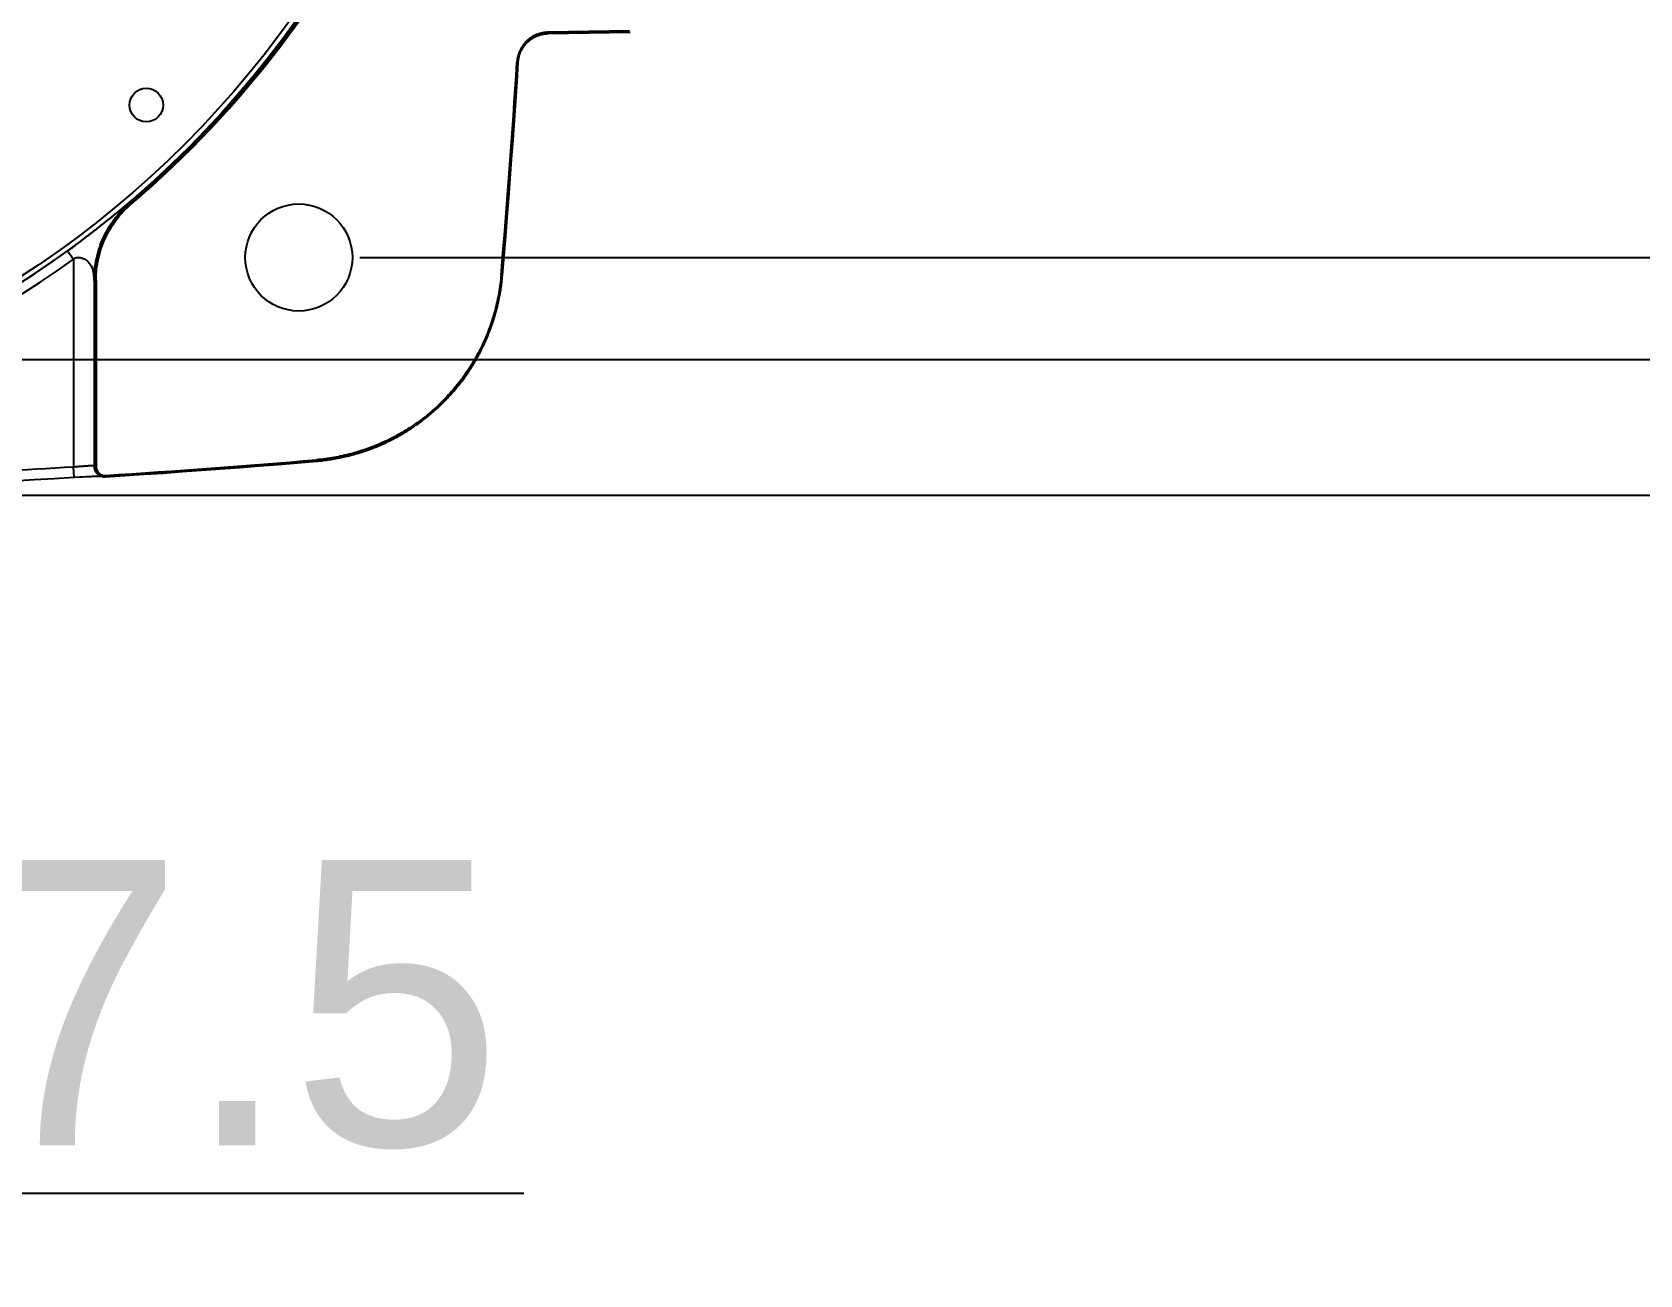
# Model space of a CAD drawing. Header units: millimetres. Extents: x 4086 to 8300, y 123 to 1549.
# Drawn here: x 7042.56 to 7081.97, y 956.62 to 987.08 of the extents above; entities that cross this region are included whole.
import ezdxf

# ---------------------------------------------------------------- set-up
doc = ezdxf.new("R2010")
doc.units = ezdxf.units.MM
doc.layers.add('外形图', color=7, linetype='Continuous')
doc.layers.add('尺寸标注', color=7, linetype='Continuous')
doc.styles.add('思源黑', font='SourceHanSansCN-Normal.ttf')
doc.dimstyles.new('尺寸标注_1_4比例', dxfattribs={"dimtxt": 7, "dimasz": 6, "dimexe": 2, "dimexo": 1.5, "dimgap": 1, "dimtad": 1, "dimdec": 1, "dimlfac": 4, "dimdsep": 46, "dimtxsty": '思源黑', "dimcen": 0.09, "dimadec": 0, "dimazin": 0, "dimtp": 0.01, "dimtm": 0.01, "dimtfac": 1, "dimtdec": 1, "dimtofl": 0, "dimtmove": 0, "dimatfit": 3, "dimfxl": 1, "dimtolj": 1, "dimarcsym": 0})

# ---------------------------------------------------------------- blocks, each defined once
blk = doc.blocks.new('*D801')
at = {"layer": 'Defpoints', "color": 0}
for p in [(7049.092, 1021.559), (7049.092, 981.559), (7091.237, 981.559)]:
    blk.add_point(p, dxfattribs=at)
at = {"layer": '尺寸标注', "color": 0, "lineweight": -2}
for p, q in [((7050.592, 1021.559), (7093.237, 1021.559)), ((7091.237, 1015.559), (7091.237, 987.559)), ((7050.592, 981.559), (7093.237, 981.559))]:
    blk.add_line(p, q, dxfattribs=at)
at = {"layer": '尺寸标注', "color": 0}
for points in [[(7092.237, 1015.559), (7090.237, 1015.559), (7091.237, 1021.559)], [(7090.237, 987.559), (7092.237, 987.559), (7091.237, 981.559)]]:
    blk.add_solid(points, dxfattribs=at)
at = {"layer": '尺寸标注', "color": 0, "insert": (7086.613, 1001.559), "char_height": 7, "attachment_point": 5, "rotation": 90, "style": '思源黑'}
blk.add_mtext('\\A1;160', dxfattribs=at)
blk = doc.blocks.new('*D802')
at = {"layer": 'Defpoints', "color": 0}
for p in [(7012.217, 1024.059), (7012.217, 979.059), (7110.926, 979.059)]:
    blk.add_point(p, dxfattribs=at)
at = {"layer": '尺寸标注', "color": 0, "lineweight": -2}
for p, q in [((7013.717, 1024.059), (7112.926, 1024.059)), ((7110.926, 1018.059), (7110.926, 985.059)), ((7013.717, 979.059), (7112.926, 979.059))]:
    blk.add_line(p, q, dxfattribs=at)
at = {"layer": '尺寸标注', "color": 0}
for points in [[(7111.926, 1018.059), (7109.926, 1018.059), (7110.926, 1024.059)], [(7109.926, 985.059), (7111.926, 985.059), (7110.926, 979.059)]]:
    blk.add_solid(points, dxfattribs=at)
at = {"layer": '尺寸标注', "color": 0, "insert": (7106.302, 1001.559), "char_height": 7, "attachment_point": 5, "rotation": 90, "style": '思源黑'}
blk.add_mtext('\\A1;180', dxfattribs=at)
blk = doc.blocks.new('*D803')
at = {"layer": 'Defpoints', "color": 0}
for p in [(7012.217, 979.059), (7029.092, 964.726), (7029.092, 958.617)]:
    blk.add_point(p, dxfattribs=at)
at = {"layer": '尺寸标注', "color": 0, "lineweight": -2}
for p, q in [((7012.217, 977.559), (7012.217, 956.617)), ((7029.092, 963.226), (7029.092, 956.617)), ((7018.217, 958.617), (7023.092, 958.617)), ((7029.092, 958.617), (7054.613, 958.617))]:
    blk.add_line(p, q, dxfattribs=at)
at = {"layer": '尺寸标注', "color": 0}
for points in [[(7018.217, 959.617), (7018.217, 957.617), (7012.217, 958.617)], [(7023.092, 957.617), (7023.092, 959.617), (7029.092, 958.617)]]:
    blk.add_solid(points, dxfattribs=at)
at = {"layer": '尺寸标注', "color": 0, "insert": (7044.978, 963.241), "char_height": 7, "attachment_point": 5, "style": '思源黑'}
blk.add_mtext('\\A1;67.5', dxfattribs=at)
blk = doc.blocks.new('*D806')
at = {"layer": 'Defpoints', "color": 0}
for p in [(7029.092, 1027.384), (7029.092, 975.733), (7132.315, 975.733)]:
    blk.add_point(p, dxfattribs=at)
at = {"layer": '尺寸标注', "color": 0, "lineweight": -2}
for p, q in [((7030.592, 1027.384), (7134.315, 1027.384)), ((7132.315, 1021.384), (7132.315, 981.733)), ((7030.592, 975.733), (7134.315, 975.733))]:
    blk.add_line(p, q, dxfattribs=at)
at = {"layer": '尺寸标注', "color": 0}
for points in [[(7133.315, 1021.384), (7131.315, 1021.384), (7132.315, 1027.384)], [(7131.315, 981.733), (7133.315, 981.733), (7132.315, 975.733)]]:
    blk.add_solid(points, dxfattribs=at)
at = {"layer": '尺寸标注', "color": 0, "insert": (7127.69, 1001.559), "char_height": 7, "attachment_point": 5, "rotation": 90, "style": '思源黑'}
blk.add_mtext('\\A1;\\A1;206.5', dxfattribs=at)

msp = doc.modelspace()

# ---------------------------------------------------------------- linework, layer by layer
at = {"layer": '外形图'}
for p, q in [((7057.2026, 987.1168), (7055.2072, 987.082)), ((7055.2072, 987.082), (7055.2078, 987.0485)), ((7055.2078, 987.0485), (7057.2196, 987.0836)), ((7054.4391, 986.3483), (7054.4725, 986.3462)), ((7044.969, 982.9018), (7044.9526, 982.903)), ((7044.9907, 982.8763), (7044.969, 982.9018)), ((7043.4262, 981.7215), (7043.5726, 981.5189)), ((7043.5726, 981.518), (7043.5726, 976.4199)), ((7044.0725, 980.9985), (7044.0725, 976.4471)), ((7044.0893, 980.9981), (7044.0725, 980.9985)), ((7044.1227, 980.9981), (7044.0893, 980.9981)), ((7044.0893, 980.9981), (7044.0893, 976.4313)), ((7044.1227, 980.9981), (7044.1227, 976.4313)), ((7054.0518, 981.1258), (7054.0852, 981.1229)), ((7043.5877, 976.1704), (7043.5726, 976.4199)), ((7044.0893, 976.4313), (7044.0725, 976.4471)), ((7044.1227, 976.4313), (7044.0893, 976.4313)), ((7044.1513, 976.2648), (7044.1682, 976.249)), ((7049.5253, 976.5993), (7049.5282, 976.5659)), ((7043.0964, 976.1412), (7043.7124, 976.1777)), ((7043.7124, 976.1777), (7043.788, 976.1818)), ((7043.788, 976.1818), (7043.8697, 976.1861)), ((7043.8697, 976.1861), (7043.9388, 976.1895)), ((7043.9388, 976.1895), (7044.0044, 976.1925)), ((7044.0044, 976.1925), (7044.0355, 976.1939)), ((7044.0355, 976.1939), (7044.0924, 976.1962)), ((7044.0924, 976.1962), (7044.1379, 976.1978)), ((7044.1379, 976.1978), (7044.1736, 976.1989)), ((7044.1736, 976.1989), (7044.1997, 976.1996)), ((7044.1997, 976.1996), (7044.2224, 976.2001)), ((7044.2224, 976.2001), (7044.2384, 976.2003)), ((7044.2384, 976.2003), (7044.2434, 976.2004))]:
    msp.add_line(p, q, dxfattribs=at)
for points in [[(7054.4725, 986.3462), (7054.4732, 986.3557), (7054.474, 986.3653), (7054.4749, 986.375), (7054.4759, 986.3847), (7054.4771, 986.3943), (7054.4784, 986.404), (7054.4798, 986.4136), (7054.4814, 986.4232), (7054.4831, 986.4328), (7054.4849, 986.4424), (7054.4868, 986.452), (7054.4889, 986.4615), (7054.491, 986.471), (7054.4933, 986.4805), (7054.4957, 986.4899), (7054.4983, 986.4992), (7054.5009, 986.5086), (7054.5037, 986.5179), (7054.5066, 986.5271), (7054.5096, 986.5363), (7054.5127, 986.5455), (7054.516, 986.5546), (7054.5193, 986.5637), (7054.5228, 986.5728), (7054.5264, 986.5818), (7054.5302, 986.5908), (7054.534, 986.5997), (7054.538, 986.6086), (7054.542, 986.6174), (7054.5462, 986.6262), (7054.5505, 986.6349), (7054.5549, 986.6436), (7054.5595, 986.6522), (7054.5641, 986.6607), (7054.5688, 986.6692), (7054.5737, 986.6776), (7054.5786, 986.6859), (7054.5837, 986.6942), (7054.5889, 986.7024), (7054.5942, 986.7106), (7054.5995, 986.7187), (7054.605, 986.7267), (7054.6106, 986.7346), (7054.6164, 986.7425), (7054.6222, 986.7503), (7054.6281, 986.7581), (7054.6341, 986.7657), (7054.6402, 986.7733), (7054.6464, 986.7808), (7054.6527, 986.7882), (7054.6591, 986.7955), (7054.6656, 986.8027), (7054.6721, 986.8099), (7054.6788, 986.8169), (7054.6855, 986.8239), (7054.6924, 986.8308), (7054.6993, 986.8375), (7054.7063, 986.8442), (7054.7134, 986.8509), (7054.7206, 986.8574), (7054.7279, 986.8638), (7054.7353, 986.8702), (7054.7427, 986.8764), (7054.7503, 986.8826), (7054.7579, 986.8887), (7054.7656, 986.8946), (7054.7734, 986.9005), (7054.7812, 986.9062), (7054.7891, 986.9119), (7054.7971, 986.9174), (7054.8052, 986.9229), (7054.8133, 986.9282), (7054.8215, 986.9334), (7054.8297, 986.9385), (7054.838, 986.9435), (7054.8464, 986.9484), (7054.8548, 986.9532), (7054.8633, 986.9579), (7054.8719, 986.9625), (7054.8806, 986.967), (7054.8892, 986.9713), (7054.898, 986.9756), (7054.9068, 986.9797), (7054.9157, 986.9837), (7054.9246, 986.9876), (7054.9335, 986.9914), (7054.9426, 986.9951), (7054.9516, 986.9986), (7054.9607, 987.002), (7054.9698, 987.0053), (7054.979, 987.0085), (7054.9882, 987.0116), (7054.9974, 987.0145), (7055.0067, 987.0174), (7055.016, 987.0201), (7055.0253, 987.0226), (7055.0347, 987.0251), (7055.0441, 987.0275), (7055.0536, 987.0297), (7055.0631, 987.0318), (7055.0727, 987.0338), (7055.0822, 987.0356), (7055.0918, 987.0374), (7055.1015, 987.039), (7055.1111, 987.0405), (7055.1208, 987.0419), (7055.1305, 987.0431), (7055.1402, 987.0442), (7055.1499, 987.0452), (7055.1596, 987.0461), (7055.1693, 987.0468), (7055.179, 987.0474), (7055.1887, 987.0479), (7055.1983, 987.0483), (7055.2078, 987.0485)], [(7054.0852, 981.1229), (7054.1251, 981.5978), (7054.1641, 982.0728), (7054.2021, 982.5478), (7054.2392, 983.0227), (7054.2754, 983.4976), (7054.3106, 983.9725), (7054.3448, 984.4474), (7054.3782, 984.9222), (7054.4105, 985.397), (7054.442, 985.8717), (7054.4725, 986.3462)], [(7049.5282, 976.5659), (7049.5683, 976.5695), (7049.6086, 976.5734), (7049.6489, 976.5776), (7049.6891, 976.5822), (7049.7293, 976.5871), (7049.7695, 976.5923), (7049.8096, 976.5979), (7049.8497, 976.6037), (7049.8897, 976.6099), (7049.9297, 976.6165), (7049.9696, 976.6233), (7050.0094, 976.6305), (7050.0492, 976.638), (7050.089, 976.6458), (7050.1286, 976.6539), (7050.1682, 976.6624), (7050.2078, 976.6711), (7050.2472, 976.6802), (7050.2866, 976.6896), (7050.3259, 976.6994), (7050.3652, 976.7094), (7050.4043, 976.7198), (7050.4434, 976.7305), (7050.4823, 976.7415), (7050.5212, 976.7528), (7050.56, 976.7644), (7050.5987, 976.7763), (7050.6373, 976.7886), (7050.6758, 976.8012), (7050.7141, 976.814), (7050.7524, 976.8272), (7050.7906, 976.8407), (7050.8287, 976.8545), (7050.8666, 976.8687), (7050.9044, 976.8831), (7050.9421, 976.8978), (7050.9797, 976.9128), (7051.0172, 976.9282), (7051.0545, 976.9438), (7051.0918, 976.9597), (7051.1288, 976.976), (7051.1658, 976.9925), (7051.2026, 977.0094), (7051.2393, 977.0265), (7051.2759, 977.044), (7051.3123, 977.0617), (7051.3485, 977.0797), (7051.3846, 977.098), (7051.4205, 977.1166), (7051.4563, 977.1355), (7051.492, 977.1547), (7051.5275, 977.1742), (7051.5628, 977.1939), (7051.598, 977.214), (7051.633, 977.2343), (7051.6678, 977.255), (7051.7025, 977.2759), (7051.737, 977.297), (7051.7714, 977.3185), (7051.8055, 977.3402), (7051.8395, 977.3622), (7051.8732, 977.3845), (7051.9068, 977.407), (7051.9403, 977.4299), (7051.9735, 977.453), (7052.0066, 977.4763), (7052.0395, 977.5), (7052.0721, 977.5239), (7052.1046, 977.548), (7052.1369, 977.5725), (7052.169, 977.5972), (7052.2009, 977.6221), (7052.2326, 977.6473), (7052.264, 977.6727), (7052.2953, 977.6984), (7052.3263, 977.7244), (7052.3572, 977.7506), (7052.3878, 977.7771), (7052.4182, 977.8038), (7052.4484, 977.8307), (7052.4784, 977.8579), (7052.5082, 977.8854), (7052.5377, 977.9131), (7052.567, 977.941), (7052.5961, 977.9692), (7052.625, 977.9975), (7052.6536, 978.0262), (7052.682, 978.055), (7052.7101, 978.0841), (7052.738, 978.1134), (7052.7657, 978.1429), (7052.7931, 978.1727), (7052.8203, 978.2026), (7052.8473, 978.2329), (7052.874, 978.2633), (7052.9005, 978.2939), (7052.9267, 978.3248), (7052.9527, 978.3558), (7052.9784, 978.3871), (7053.0038, 978.4186), (7053.029, 978.4502), (7053.054, 978.4821), (7053.0786, 978.5142), (7053.1031, 978.5464), (7053.1272, 978.5789), (7053.1511, 978.6116), (7053.1748, 978.6445), (7053.1981, 978.6775), (7053.2212, 978.7108), (7053.2441, 978.7442), (7053.2666, 978.7779), (7053.2889, 978.8117), (7053.3109, 978.8456), (7053.3326, 978.8798), (7053.3541, 978.9141), (7053.3753, 978.9486), (7053.3961, 978.9832), (7053.4168, 979.0181), (7053.4371, 979.0531), (7053.4571, 979.0883), (7053.4769, 979.1236), (7053.4964, 979.1591), (7053.5156, 979.1948), (7053.5345, 979.2306), (7053.5531, 979.2665), (7053.5714, 979.3026), (7053.5894, 979.3389), (7053.6072, 979.3753), (7053.6246, 979.4118), (7053.6417, 979.4485), (7053.6586, 979.4853), (7053.6751, 979.5222), (7053.6914, 979.5593), (7053.7073, 979.5966), (7053.7229, 979.6339), (7053.7383, 979.6714), (7053.7533, 979.709), (7053.768, 979.7467), (7053.7824, 979.7845), (7053.7966, 979.8224), (7053.8104, 979.8605), (7053.8239, 979.8987), (7053.8371, 979.9369), (7053.8499, 979.9753), (7053.8625, 980.0138), (7053.8748, 980.0524), (7053.8867, 980.0911), (7053.8983, 980.1299), (7053.9096, 980.1688), (7053.9206, 980.2077), (7053.9313, 980.2468), (7053.9417, 980.2859), (7053.9517, 980.3252), (7053.9615, 980.3645), (7053.9709, 980.4039), (7053.98, 980.4433), (7053.9888, 980.4828), (7053.9972, 980.5224), (7054.0053, 980.5621), (7054.0131, 980.6018), (7054.0206, 980.6416), (7054.0278, 980.6814), (7054.0346, 980.7213), (7054.0412, 980.7613), (7054.0474, 980.8014), (7054.0532, 980.8415), (7054.0588, 980.8816), (7054.064, 980.9218), (7054.0689, 980.962), (7054.0735, 981.0022), (7054.0777, 981.0425), (7054.0816, 981.0828), (7054.0852, 981.1229)], [(7044.3555, 976.1818), (7044.8249, 976.2121), (7045.2951, 976.2433), (7045.7654, 976.2755), (7046.2357, 976.3086), (7046.706, 976.3426), (7047.1763, 976.3775), (7047.6467, 976.4133), (7048.1171, 976.4501), (7048.5875, 976.4878), (7049.0579, 976.5264), (7049.5282, 976.5659)], [(7042.1133, 976.086), (7042.6048, 976.1131), (7043.0964, 976.1412)]]:
    msp.add_lwpolyline(points, dxfattribs=at)
for centre, radius in [((7029.0924, 1001.5587), 24.4672), ((7029.0924, 1001.5587), 24.3423), ((7045.3559, 985.2952), 0.4125), ((7049.0924, 981.5587), 1.3125)]:
    msp.add_circle(centre, radius, dxfattribs=at)
for centre, radius, start, end in [((7029.0924, 1001.5587), 24.4979, 310.39702, 49.60298), ((7029.0924, 1001.5587), 24.5313, 310.39702, 49.60298), ((6812.6626, 1001.6491), 242.2601, 355.14031, 356.378891), ((7029.0924, 1001.5587), 24.7239, 234.15024, 305.84959), ((7029.0924, 1001.5587), 24.4739, 234.14916, 305.85084), ((7044.3222, 976.4469), 0.2498, 179.95788, 226.81083), ((7044.3391, 976.4311), 0.2498, 179.95777, 226.81236), ((7044.3392, 976.4313), 0.2165, 180, 273.58553), ((7044.3392, 976.4313), 0.25, 226.81611, 273.73776), ((7028.9862, 1218.2018), 242.474, 273.633508, 274.859154)]:
    msp.add_arc(centre, radius, start, end, dxfattribs=at)
for points, knots in [([(7055.2072, 987.082), (7055.1587, 987.0811), (7055.0857, 987.073), (7054.9914, 987.0489), (7054.9227, 987.0243), (7054.8565, 986.9935), (7054.7934, 986.9566), (7054.7341, 986.914), (7054.679, 986.8661), (7054.6286, 986.8132), (7054.5833, 986.7559), (7054.5435, 986.6947), (7054.5097, 986.63), (7054.482, 986.5624), (7054.4536, 986.4693), (7054.4421, 986.3968), (7054.4391, 986.3483)], [0, 0, 0, 0, 0.1248991, 0.1874159, 0.2499328, 0.3124497, 0.3749665, 0.4374834, 0.5000004, 0.5625171, 0.625034, 0.6875509, 0.7500677, 0.8125845, 0.8751013, 1, 1, 1, 1]), ([(7043.4262, 981.7215), (7043.4464, 981.736), (7043.4854, 981.7646), (7043.5613, 981.8208), (7043.6546, 981.8907), (7043.768, 981.9764), (7043.8844, 982.0651), (7044.0033, 982.1563), (7044.1229, 982.2487), (7044.2409, 982.3408), (7044.3554, 982.4307), (7044.4478, 982.5037), (7044.5186, 982.5599), (7044.569, 982.6001), (7044.6175, 982.6388), (7044.664, 982.6759), (7044.7082, 982.7113), (7044.75, 982.7449), (7044.7893, 982.7764), (7044.8203, 982.8012), (7044.8436, 982.8198), (7044.8599, 982.8327), (7044.8751, 982.8448), (7044.8893, 982.8561), (7044.9024, 982.8664), (7044.9142, 982.8756), (7044.9246, 982.8836), (7044.9324, 982.8895), (7044.9378, 982.8935), (7044.9412, 982.896), (7044.9442, 982.8981), (7044.9468, 982.8998), (7044.9489, 982.9012), (7044.9505, 982.9022), (7044.9516, 982.9027), (7044.9522, 982.9029), (7044.9525, 982.903), (7044.9526, 982.903)], [0, 0, 0, 0, 0.0386055, 0.0751874, 0.1466505, 0.2199226, 0.2959777, 0.3740591, 0.4528382, 0.5308413, 0.606665, 0.679102, 0.7137414, 0.7471916, 0.7793673, 0.8101848, 0.8395525, 0.8673823, 0.8935246, 0.9177744, 0.9291186, 0.9398847, 0.9500108, 0.9594223, 0.9680535, 0.9758414, 0.9826793, 0.9884816, 0.9909708, 0.9931701, 0.9950716, 0.9966698, 0.9979612, 0.9989448, 0.9996212, 0.9998462, 1, 1, 1, 1]), ([(7044.0725, 980.9986), (7044.0725, 981.0887), (7044.0822, 981.2692), (7044.126, 981.5366), (7044.1985, 981.7978), (7044.2987, 982.0496), (7044.4255, 982.2891), (7044.5775, 982.5135), (7044.7528, 982.7202), (7044.8839, 982.8446), (7044.9526, 982.903)], [0, 0, 0, 0, 0.1250084, 0.2500161, 0.3750221, 0.5000255, 0.6250254, 0.7500214, 0.8750131, 1, 1, 1, 1]), ([(7044.969, 982.9018), (7044.9004, 982.8434), (7044.7693, 982.719), (7044.5941, 982.5124), (7044.4422, 982.2881), (7044.3155, 982.0487), (7044.2153, 981.797), (7044.1429, 981.536), (7044.0991, 981.2687), (7044.0893, 981.0883), (7044.0893, 980.9981)], [0, 0, 0, 0, 0.1249998, 0.2499998, 0.3749998, 0.4999998, 0.6249998, 0.7499999, 0.875, 1, 1, 1, 1]), ([(7044.1227, 980.9981), (7044.1227, 981.0871), (7044.1324, 981.265), (7044.1756, 981.5288), (7044.247, 981.7863), (7044.3459, 982.0347), (7044.471, 982.2709), (7044.6208, 982.4922), (7044.7937, 982.696), (7044.923, 982.8187), (7044.9907, 982.8763)], [0, 0, 0, 0, 0.125, 0.25, 0.375, 0.4999999, 0.6249999, 0.75, 0.875, 1, 1, 1, 1]), ([(7043.5726, 981.5189), (7043.5744, 981.5209), (7043.5782, 981.5247), (7043.5843, 981.53), (7043.5907, 981.5348), (7043.5998, 981.5406), (7043.6118, 981.5466), (7043.6268, 981.5523), (7043.6423, 981.5562), (7043.658, 981.5587), (7043.6738, 981.56), (7043.6947, 981.5602), (7043.7204, 981.5582), (7043.7504, 981.5528), (7043.7793, 981.545), (7043.8155, 981.5319), (7043.8575, 981.5111), (7043.9023, 981.4801), (7043.941, 981.4439), (7043.9734, 981.4033), (7043.9998, 981.3588), (7044.0172, 981.319), (7044.0287, 981.2858), (7044.0363, 981.2601), (7044.0429, 981.2337), (7044.0486, 981.2068), (7044.0535, 981.1793), (7044.057, 981.1562), (7044.0595, 981.1376), (7044.0612, 981.1235), (7044.0628, 981.1094), (7044.0642, 981.0952), (7044.0656, 981.0811), (7044.0668, 981.0671), (7044.0678, 981.0555), (7044.0685, 981.0463), (7044.0691, 981.0395), (7044.0696, 981.0328), (7044.0701, 981.0262), (7044.0705, 981.0209), (7044.0708, 981.0167), (7044.071, 981.0138), (7044.0712, 981.0109), (7044.0714, 981.0082), (7044.0716, 981.0057), (7044.0718, 981.0034), (7044.072, 981.0018), (7044.0721, 981.0006), (7044.0722, 980.9999), (7044.0723, 980.9994), (7044.0723, 980.9989), (7044.0724, 980.9987), (7044.0724, 980.9986), (7044.0725, 980.9986)], [0, 0, 0, 0, 0.0091035, 0.0182107, 0.0273115, 0.0364108, 0.0545822, 0.0727148, 0.0907879, 0.1087784, 0.1266674, 0.1444363, 0.1795408, 0.2140133, 0.2477888, 0.2808355, 0.344714, 0.4059893, 0.4653028, 0.5235403, 0.5816731, 0.6405693, 0.6705144, 0.7008481, 0.7315916, 0.7627346, 0.7942396, 0.8260615, 0.8420592, 0.8581064, 0.8741674, 0.8902374, 0.906268, 0.9222255, 0.9380327, 0.9458465, 0.9535861, 0.9611932, 0.9686424, 0.9758707, 0.979361, 0.982741, 0.9859887, 0.9890754, 0.9919573, 0.9945431, 0.9967345, 0.9976579, 0.9984518, 0.9991025, 0.9995864, 0.9998821, 1, 1, 1, 1]), ([(7054.0518, 981.1258), (7054.0396, 980.9814), (7054.0117, 980.7655), (7053.9557, 980.4811), (7053.8874, 980.1993), (7053.7789, 979.8532), (7053.6406, 979.5179), (7053.5127, 979.2577), (7053.3735, 979.0034), (7053.1789, 978.6973), (7052.9141, 978.3519), (7052.6201, 978.031), (7052.2992, 977.737), (7051.9538, 977.4723), (7051.6477, 977.2776), (7051.3934, 977.1384), (7051.1332, 977.0105), (7050.7979, 976.8722), (7050.4518, 976.7638), (7050.1701, 976.6954), (7049.8856, 976.6395), (7049.6697, 976.6115), (7049.5253, 976.5993)], [0, 0, 0, 0, 0.0624963, 0.0937519, 0.1250075, 0.1875038, 0.25, 0.2812556, 0.3125113, 0.3750075, 0.4375038, 0.5, 0.5624963, 0.6249925, 0.6874887, 0.7187444, 0.75, 0.8124962, 0.8749925, 0.9062481, 0.9375037, 1, 1, 1, 1]), ([(7043.5726, 976.4199), (7041.1623, 976.2745), (7037.5431, 976.1108), (7032.7147, 976.0015), (7029.0924, 975.9742), (7025.4702, 976.0015), (7020.6418, 976.1108), (7017.0226, 976.2745), (7014.6122, 976.4199)], [0, 0, 0, 0, 0.2499965, 0.3749982, 0.5, 0.6250018, 0.7500035, 1, 1, 1, 1]), ([(7044.0725, 976.4471), (7044.0723, 976.4473), (7044.072, 976.4476), (7044.0708, 976.4482), (7044.0685, 976.4488), (7044.065, 976.4494), (7044.0603, 976.4498), (7044.0544, 976.4502), (7044.0475, 976.4504), (7044.0394, 976.4505), (7044.0265, 976.4506), (7044.0078, 976.4502), (7043.9823, 976.4494), (7043.953, 976.4481), (7043.9201, 976.4464), (7043.8841, 976.4443), (7043.8451, 976.4418), (7043.8036, 976.4389), (7043.7444, 976.4345), (7043.6672, 976.4283), (7043.6045, 976.4228), (7043.5726, 976.4199)], [0, 0, 0, 0, 0.0012592, 0.0029616, 0.007917, 0.0150743, 0.0244749, 0.0361217, 0.0500009, 0.0660875, 0.0843484, 0.1272273, 0.1782485, 0.2369369, 0.3027404, 0.3750382, 0.4531485, 0.5363365, 0.6238218, 0.8083853, 1, 1, 1, 1]), ([(7044.3555, 976.1818), (7044.3557, 976.1818), (7044.3561, 976.182), (7044.3565, 976.1825), (7044.3567, 976.1832), (7044.3569, 976.1841), (7044.3569, 976.1854), (7044.3569, 976.1868), (7044.3568, 976.1886), (7044.3566, 976.1914), (7044.3561, 976.1955), (7044.3552, 976.2012), (7044.3541, 976.2079), (7044.3533, 976.2127), (7044.3529, 976.2152)], [0, 0, 0, 0, 0.0146984, 0.0312326, 0.0528773, 0.0810926, 0.1165044, 0.1593878, 0.2098587, 0.2679458, 0.406865, 0.5756905, 0.7737172, 1, 1, 1, 1])]:
    msp.add_open_spline(points, degree=3, knots=knots, dxfattribs=at)

# ---------------------------------------------------------------- dimensions: what is measured, and where the dimension line sits
at = {"layer": '尺寸标注'}
dim = msp.add_linear_dim(base=(7132.3148, 975.7334), p1=(7029.0924, 1027.3839), p2=(7029.0924, 975.7334), angle=90, text='\\A1;206.5', dimstyle='尺寸标注_1_4比例', dxfattribs=at)
dim.commit()
dim.dimension.update_dxf_attribs({"geometry": '*D806', "text_midpoint": (7132.3148, 1001.5587), "dimtype": 160})
for base, p1, p2, picture, middle in [((7110.9265, 979.0587), (7012.2174, 1024.0587), (7012.2174, 979.0587), '*D802', (7110.9265, 1001.5587)), ((7091.2373, 981.5587), (7049.0924, 1021.5587), (7049.0924, 981.5587), '*D801', (7091.2373, 1001.5587))]:
    dim = msp.add_linear_dim(base=base, p1=p1, p2=p2, angle=90, dimstyle='尺寸标注_1_4比例', dxfattribs=at)
    dim.commit()
    dim.dimension.update_dxf_attribs({"geometry": picture, "text_midpoint": middle, "dimtype": 160})
dim = msp.add_linear_dim(base=(7029.0924, 958.6171), p1=(7012.2174, 979.0587), p2=(7029.0924, 964.7257), dimstyle='尺寸标注_1_4比例', dxfattribs=at)
dim.commit()
dim.dimension.update_dxf_attribs({"geometry": '*D803', "text_midpoint": (7044.9777, 958.6171), "dimtype": 160})

doc.saveas('drawing.dxf')
